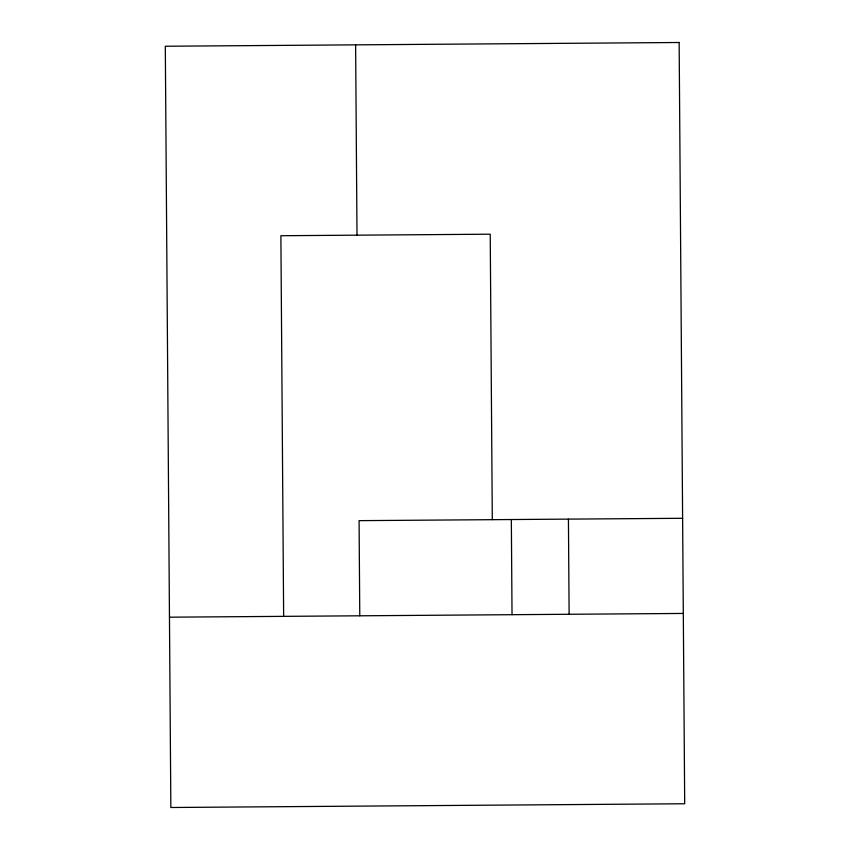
<?xml version="1.0" encoding="UTF-8"?>
<svg xmlns="http://www.w3.org/2000/svg" width="850" height="850" viewBox="0 0 850 850"><rect width="100%" height="100%" fill="white"/><g stroke="black" fill="none" stroke-linecap="round" stroke-linejoin="round"><path stroke-width="1.27" d="M682.614 518.288L359.082 520.646L359.773 615.804M169.458 617.185L683.315 613.445M568.427 519.116L569.117 614.274M511.339 519.531L512.029 614.688M492.299 519.669L490.227 234.196L280.882 235.726L283.645 616.356M355.619 44.859L357 235.174M679.15 42.5L165.304 46.24L170.85 807.5L684.696 803.76L679.15 42.5"/></g></svg>
